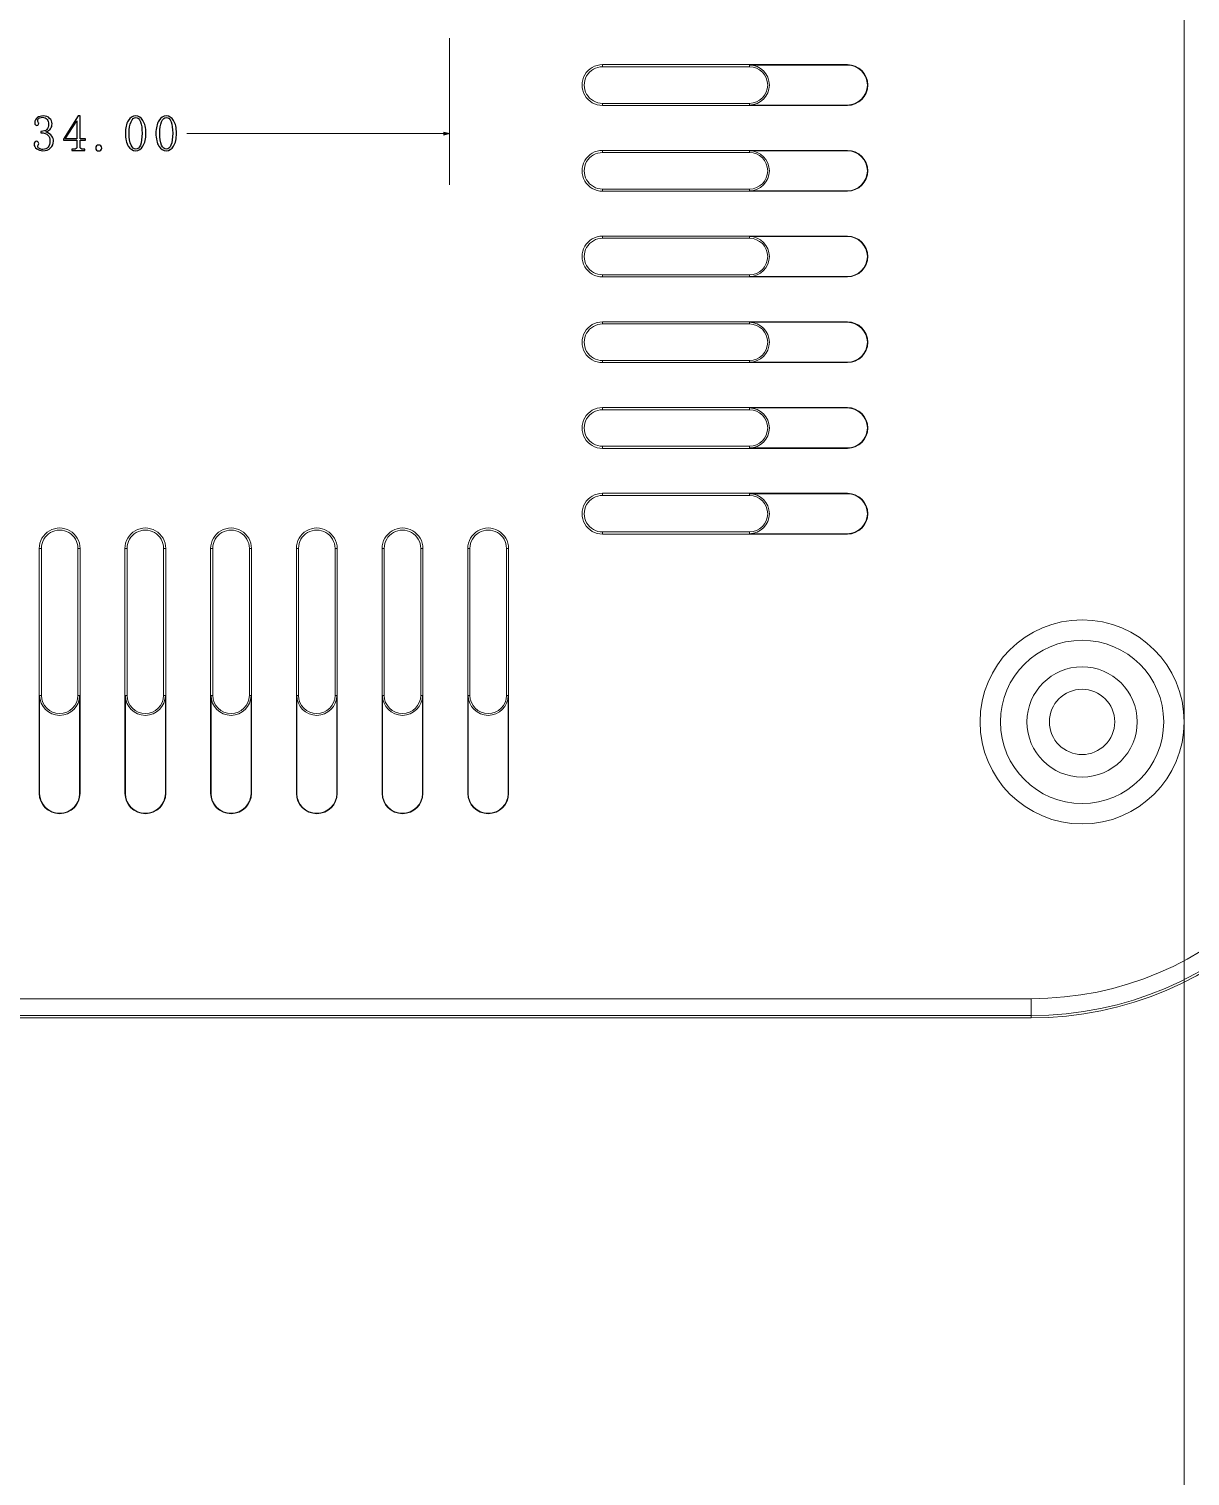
# Model space of a CAD drawing. Header units: millimetres. Extents: x -642 to 642, y -227 to 305.
# Drawn here: x 11.9 to 68.8, y 39.7 to 110.6 of the extents above; entities that cross this region are included whole.
import ezdxf

# ---------------------------------------------------------------- set-up
doc = ezdxf.new("R2010")
doc.units = ezdxf.units.MM
doc.header["$MEASUREMENT"] = 0
doc.layers.add('layer 1', color=7, linetype='Continuous')

msp = doc.modelspace()

# ---------------------------------------------------------------- hatches: boundary and pattern name
at = {"layer": 'layer 1', "true_color": 0xff0000}
h = msp.add_hatch(color=1, dxfattribs=at)
edge = h.paths.add_edge_path()
edge.add_spline(control_points=[(32.2195, 105.5611), (32.2195, 105.5611), (32.4862, 105.4897), (32.4862, 105.4897), (32.4862, 105.4897), (32.2195, 105.4182), (32.2195, 105.4182), (32.2195, 105.4182), (32.2195, 105.5611), (32.2195, 105.5611)], knot_values=[0, 0, 0, 0, 0.3333333, 0.3333333, 0.3333333, 0.6666667, 0.6666667, 0.6666667, 1, 1, 1, 1], degree=3, periodic=1)

# ---------------------------------------------------------------- linework, layer by layer
at = {"layer": 'layer 1', "lineweight": 9}
for points, knots in [([(68.4862, 172.6694), (68.4862, 175.4308), (66.2476, 177.6694), (63.4862, 177.6694), (60.7248, 177.6694), (58.4862, 175.4308), (58.4862, 172.6694), (58.4862, 169.908), (60.7247, 167.6694), (63.4862, 167.6694), (66.2476, 167.6694), (68.4862, 169.9079), (68.4862, 172.6693), (68.4862, 305.2165), (68.4862, 40.1222), (68.4862, 172.6694)], [0, 0, 0, 0, 0.25, 0.25, 0.25, 0.5, 0.5, 0.5, 0.75, 0.75, 0.75, 1, 1, 1, 1.0001, 1.0001, 1.0001, 1.0001]), ([(68.4862, 76.6694), (68.4862, 79.4308), (66.2476, 81.6694), (63.4862, 81.6694), (60.7248, 81.6694), (58.4862, 79.4308), (58.4862, 76.6694), (58.4862, 73.908), (60.7247, 71.6694), (63.4862, 71.6694), (66.2476, 71.6694), (68.4862, 73.9079), (68.4862, 76.6693), (68.4862, 209.2165), (68.4862, -55.8778), (68.4862, 76.6694)], [0, 0, 0, 0, 0.25, 0.25, 0.25, 0.5, 0.5, 0.5, 0.75, 0.75, 0.75, 1, 1, 1, 1.0001, 1.0001, 1.0001, 1.0001]), ([(39.9862, 108.8694), (39.6289, 108.8694), (39.2988, 108.6788), (39.1202, 108.3694), (38.9415, 108.06), (38.9415, 107.6788), (39.1202, 107.3694), (39.2988, 107.06), (39.6289, 106.8694), (39.9862, 106.8694)], [0, 0, 0, 0, 0.3333333, 0.3333333, 0.3333333, 0.6666667, 0.6666667, 0.6666667, 1, 1, 1, 1]), ([(39.9862, 108.7646), (39.6664, 108.7646), (39.3708, 108.5939), (39.2109, 108.317), (39.051, 108.04), (39.051, 107.6988), (39.2109, 107.4218), (39.3708, 107.1448), (39.6664, 106.9742), (39.9862, 106.9742)], [0, 0, 0, 0, 0.3333333, 0.3333333, 0.3333333, 0.6666667, 0.6666667, 0.6666667, 1, 1, 1, 1]), ([(47.1862, 106.8903), (47.7269, 106.8903), (48.1652, 107.3287), (48.1652, 107.8694), (48.1652, 108.4101), (47.7269, 108.8484), (47.1862, 108.8484)], [0, 0, 0, 0, 0.5, 0.5, 0.5, 1, 1, 1, 1]), ([(47.1862, 106.9742), (47.6806, 106.9742), (48.0814, 107.375), (48.0814, 107.8694), (48.0814, 108.3638), (47.6806, 108.7646), (47.1862, 108.7646)], [0, 0, 0, 0, 0.5, 0.5, 0.5, 1, 1, 1, 1]), ([(51.9862, 106.8694), (52.5385, 106.8694), (52.9862, 107.3171), (52.9862, 107.8694), (52.9862, 108.4217), (52.5385, 108.8694), (51.9862, 108.8694)], [0, 0, 0, 0, 0.5, 0.5, 0.5, 1, 1, 1, 1]), ([(51.9862, 106.8903), (52.5269, 106.8903), (52.9652, 107.3287), (52.9652, 107.8694), (52.9652, 108.4101), (52.5269, 108.8484), (51.9862, 108.8484)], [0, 0, 0, 0, 0.5, 0.5, 0.5, 1, 1, 1, 1]), ([(39.9862, 104.6694), (39.6289, 104.6694), (39.2988, 104.4788), (39.1202, 104.1694), (38.9415, 103.86), (38.9415, 103.4788), (39.1202, 103.1694), (39.2988, 102.86), (39.6289, 102.6694), (39.9862, 102.6694)], [0, 0, 0, 0, 0.3333333, 0.3333333, 0.3333333, 0.6666667, 0.6666667, 0.6666667, 1, 1, 1, 1]), ([(39.9862, 104.5646), (39.6664, 104.5646), (39.3708, 104.3939), (39.2109, 104.117), (39.051, 103.84), (39.051, 103.4988), (39.2109, 103.2218), (39.3708, 102.9448), (39.6664, 102.7742), (39.9862, 102.7742)], [0, 0, 0, 0, 0.3333333, 0.3333333, 0.3333333, 0.6666667, 0.6666667, 0.6666667, 1, 1, 1, 1]), ([(47.1862, 102.6903), (47.7269, 102.6903), (48.1652, 103.1287), (48.1652, 103.6694), (48.1652, 104.2101), (47.7269, 104.6484), (47.1862, 104.6484)], [0, 0, 0, 0, 0.5, 0.5, 0.5, 1, 1, 1, 1]), ([(47.1862, 102.7742), (47.6806, 102.7742), (48.0814, 103.175), (48.0814, 103.6694), (48.0814, 104.1638), (47.6806, 104.5646), (47.1862, 104.5646)], [0, 0, 0, 0, 0.5, 0.5, 0.5, 1, 1, 1, 1]), ([(51.9862, 102.6694), (52.5385, 102.6694), (52.9862, 103.1171), (52.9862, 103.6694), (52.9862, 104.2217), (52.5385, 104.6694), (51.9862, 104.6694)], [0, 0, 0, 0, 0.5, 0.5, 0.5, 1, 1, 1, 1]), ([(51.9862, 102.6903), (52.5269, 102.6903), (52.9652, 103.1287), (52.9652, 103.6694), (52.9652, 104.2101), (52.5269, 104.6484), (51.9862, 104.6484)], [0, 0, 0, 0, 0.5, 0.5, 0.5, 1, 1, 1, 1]), ([(39.9862, 100.4694), (39.6289, 100.4694), (39.2988, 100.2788), (39.1202, 99.9694), (38.9415, 99.66), (38.9415, 99.2788), (39.1202, 98.9694), (39.2988, 98.66), (39.6289, 98.4694), (39.9862, 98.4694)], [0, 0, 0, 0, 0.3333333, 0.3333333, 0.3333333, 0.6666667, 0.6666667, 0.6666667, 1, 1, 1, 1]), ([(39.9862, 100.3646), (39.6664, 100.3646), (39.3708, 100.1939), (39.2109, 99.917), (39.051, 99.64), (39.051, 99.2988), (39.2109, 99.0218), (39.3708, 98.7448), (39.6664, 98.5742), (39.9862, 98.5742)], [0, 0, 0, 0, 0.3333333, 0.3333333, 0.3333333, 0.6666667, 0.6666667, 0.6666667, 1, 1, 1, 1]), ([(47.1862, 98.4903), (47.7269, 98.4903), (48.1652, 98.9287), (48.1652, 99.4694), (48.1652, 100.0101), (47.7269, 100.4484), (47.1862, 100.4484)], [0, 0, 0, 0, 0.5, 0.5, 0.5, 1, 1, 1, 1]), ([(47.1862, 98.5742), (47.6806, 98.5742), (48.0814, 98.975), (48.0814, 99.4694), (48.0814, 99.9638), (47.6806, 100.3646), (47.1862, 100.3646)], [0, 0, 0, 0, 0.5, 0.5, 0.5, 1, 1, 1, 1]), ([(51.9862, 98.4694), (52.5385, 98.4694), (52.9862, 98.9171), (52.9862, 99.4694), (52.9862, 100.0217), (52.5385, 100.4694), (51.9862, 100.4694)], [0, 0, 0, 0, 0.5, 0.5, 0.5, 1, 1, 1, 1]), ([(51.9862, 98.4903), (52.5269, 98.4903), (52.9652, 98.9287), (52.9652, 99.4694), (52.9652, 100.0101), (52.5269, 100.4484), (51.9862, 100.4484)], [0, 0, 0, 0, 0.5, 0.5, 0.5, 1, 1, 1, 1]), ([(39.9862, 96.2694), (39.6289, 96.2694), (39.2988, 96.0788), (39.1202, 95.7694), (38.9415, 95.46), (38.9415, 95.0788), (39.1202, 94.7694), (39.2988, 94.46), (39.6289, 94.2694), (39.9862, 94.2694)], [0, 0, 0, 0, 0.3333333, 0.3333333, 0.3333333, 0.6666667, 0.6666667, 0.6666667, 1, 1, 1, 1]), ([(39.9862, 96.1646), (39.6664, 96.1646), (39.3708, 95.9939), (39.2109, 95.717), (39.051, 95.44), (39.051, 95.0988), (39.2109, 94.8218), (39.3708, 94.5448), (39.6664, 94.3742), (39.9862, 94.3742)], [0, 0, 0, 0, 0.3333333, 0.3333333, 0.3333333, 0.6666667, 0.6666667, 0.6666667, 1, 1, 1, 1]), ([(47.1862, 94.2903), (47.7269, 94.2903), (48.1652, 94.7287), (48.1652, 95.2694), (48.1652, 95.8101), (47.7269, 96.2484), (47.1862, 96.2484)], [0, 0, 0, 0, 0.5, 0.5, 0.5, 1, 1, 1, 1]), ([(47.1862, 94.3742), (47.6806, 94.3742), (48.0814, 94.775), (48.0814, 95.2694), (48.0814, 95.7638), (47.6806, 96.1646), (47.1862, 96.1646)], [0, 0, 0, 0, 0.5, 0.5, 0.5, 1, 1, 1, 1]), ([(51.9862, 94.2694), (52.5385, 94.2694), (52.9862, 94.7171), (52.9862, 95.2694), (52.9862, 95.8217), (52.5385, 96.2694), (51.9862, 96.2694)], [0, 0, 0, 0, 0.5, 0.5, 0.5, 1, 1, 1, 1]), ([(51.9862, 94.2903), (52.5269, 94.2903), (52.9652, 94.7287), (52.9652, 95.2694), (52.9652, 95.8101), (52.5269, 96.2484), (51.9862, 96.2484)], [0, 0, 0, 0, 0.5, 0.5, 0.5, 1, 1, 1, 1]), ([(39.9862, 92.0694), (39.6289, 92.0694), (39.2988, 91.8788), (39.1202, 91.5694), (38.9415, 91.26), (38.9415, 90.8788), (39.1202, 90.5694), (39.2988, 90.26), (39.6289, 90.0694), (39.9862, 90.0694)], [0, 0, 0, 0, 0.3333333, 0.3333333, 0.3333333, 0.6666667, 0.6666667, 0.6666667, 1, 1, 1, 1]), ([(39.9862, 91.9646), (39.6664, 91.9646), (39.3708, 91.7939), (39.2109, 91.517), (39.051, 91.24), (39.051, 90.8988), (39.2109, 90.6218), (39.3708, 90.3448), (39.6664, 90.1742), (39.9862, 90.1742)], [0, 0, 0, 0, 0.3333333, 0.3333333, 0.3333333, 0.6666667, 0.6666667, 0.6666667, 1, 1, 1, 1]), ([(47.1862, 90.0903), (47.7269, 90.0903), (48.1652, 90.5287), (48.1652, 91.0694), (48.1652, 91.6101), (47.7269, 92.0484), (47.1862, 92.0484)], [0, 0, 0, 0, 0.5, 0.5, 0.5, 1, 1, 1, 1]), ([(47.1862, 90.1742), (47.6806, 90.1742), (48.0814, 90.575), (48.0814, 91.0694), (48.0814, 91.5638), (47.6806, 91.9646), (47.1862, 91.9646)], [0, 0, 0, 0, 0.5, 0.5, 0.5, 1, 1, 1, 1]), ([(51.9862, 90.0694), (52.5385, 90.0694), (52.9862, 90.5171), (52.9862, 91.0694), (52.9862, 91.6217), (52.5385, 92.0694), (51.9862, 92.0694)], [0, 0, 0, 0, 0.5, 0.5, 0.5, 1, 1, 1, 1]), ([(51.9862, 90.0903), (52.5269, 90.0903), (52.9652, 90.5287), (52.9652, 91.0694), (52.9652, 91.6101), (52.5269, 92.0484), (51.9862, 92.0484)], [0, 0, 0, 0, 0.5, 0.5, 0.5, 1, 1, 1, 1]), ([(39.9862, 87.8694), (39.6289, 87.8694), (39.2988, 87.6788), (39.1202, 87.3694), (38.9415, 87.06), (38.9415, 86.6788), (39.1202, 86.3694), (39.2988, 86.06), (39.6289, 85.8694), (39.9862, 85.8694)], [0, 0, 0, 0, 0.3333333, 0.3333333, 0.3333333, 0.6666667, 0.6666667, 0.6666667, 1, 1, 1, 1]), ([(39.9862, 87.7646), (39.6664, 87.7646), (39.3708, 87.5939), (39.2109, 87.317), (39.051, 87.04), (39.051, 86.6988), (39.2109, 86.4218), (39.3708, 86.1448), (39.6664, 85.9742), (39.9862, 85.9742)], [0, 0, 0, 0, 0.3333333, 0.3333333, 0.3333333, 0.6666667, 0.6666667, 0.6666667, 1, 1, 1, 1]), ([(47.1862, 85.8903), (47.7269, 85.8903), (48.1652, 86.3287), (48.1652, 86.8694), (48.1652, 87.4101), (47.7269, 87.8484), (47.1862, 87.8484)], [0, 0, 0, 0, 0.5, 0.5, 0.5, 1, 1, 1, 1]), ([(47.1862, 85.9742), (47.6806, 85.9742), (48.0814, 86.375), (48.0814, 86.8694), (48.0814, 87.3638), (47.6806, 87.7646), (47.1862, 87.7646)], [0, 0, 0, 0, 0.5, 0.5, 0.5, 1, 1, 1, 1]), ([(51.9862, 85.8694), (52.5385, 85.8694), (52.9862, 86.3171), (52.9862, 86.8694), (52.9862, 87.4217), (52.5385, 87.8694), (51.9862, 87.8694)], [0, 0, 0, 0, 0.5, 0.5, 0.5, 1, 1, 1, 1]), ([(51.9862, 85.8903), (52.5269, 85.8903), (52.9652, 86.3287), (52.9652, 86.8694), (52.9652, 87.4101), (52.5269, 87.8484), (51.9862, 87.8484)], [0, 0, 0, 0, 0.5, 0.5, 0.5, 1, 1, 1, 1]), ([(14.3862, 85.1694), (14.3862, 85.5266), (14.1956, 85.8568), (13.8862, 86.0354), (13.5768, 86.214), (13.1956, 86.214), (12.8862, 86.0354), (12.5768, 85.8568), (12.3862, 85.5266), (12.3862, 85.1694)], [0, 0, 0, 0, 0.3333333, 0.3333333, 0.3333333, 0.6666667, 0.6666667, 0.6666667, 1, 1, 1, 1]), ([(14.2814, 85.1694), (14.2814, 85.4892), (14.1107, 85.7847), (13.8338, 85.9446), (13.5568, 86.1045), (13.2156, 86.1045), (12.9386, 85.9446), (12.6616, 85.7847), (12.491, 85.4892), (12.491, 85.1694)], [0, 0, 0, 0, 0.3333333, 0.3333333, 0.3333333, 0.6666667, 0.6666667, 0.6666667, 1, 1, 1, 1]), ([(18.5862, 85.1694), (18.5862, 85.5266), (18.3956, 85.8568), (18.0862, 86.0354), (17.7768, 86.214), (17.3956, 86.214), (17.0862, 86.0354), (16.7768, 85.8568), (16.5862, 85.5266), (16.5862, 85.1694)], [0, 0, 0, 0, 0.3333333, 0.3333333, 0.3333333, 0.6666667, 0.6666667, 0.6666667, 1, 1, 1, 1]), ([(18.4814, 85.1694), (18.4814, 85.4892), (18.3107, 85.7847), (18.0338, 85.9446), (17.7568, 86.1045), (17.4156, 86.1045), (17.1386, 85.9446), (16.8616, 85.7847), (16.691, 85.4892), (16.691, 85.1694)], [0, 0, 0, 0, 0.3333333, 0.3333333, 0.3333333, 0.6666667, 0.6666667, 0.6666667, 1, 1, 1, 1]), ([(22.7862, 85.1694), (22.7862, 85.5266), (22.5956, 85.8568), (22.2862, 86.0354), (21.9768, 86.214), (21.5956, 86.214), (21.2862, 86.0354), (20.9768, 85.8568), (20.7862, 85.5266), (20.7862, 85.1694)], [0, 0, 0, 0, 0.3333333, 0.3333333, 0.3333333, 0.6666667, 0.6666667, 0.6666667, 1, 1, 1, 1]), ([(22.6814, 85.1694), (22.6814, 85.4892), (22.5107, 85.7847), (22.2338, 85.9446), (21.9568, 86.1045), (21.6156, 86.1045), (21.3386, 85.9446), (21.0616, 85.7847), (20.891, 85.4892), (20.891, 85.1694)], [0, 0, 0, 0, 0.3333333, 0.3333333, 0.3333333, 0.6666667, 0.6666667, 0.6666667, 1, 1, 1, 1]), ([(26.9862, 85.1694), (26.9862, 85.5266), (26.7956, 85.8568), (26.4862, 86.0354), (26.1768, 86.214), (25.7956, 86.214), (25.4862, 86.0354), (25.1768, 85.8568), (24.9862, 85.5266), (24.9862, 85.1694)], [0, 0, 0, 0, 0.3333333, 0.3333333, 0.3333333, 0.6666667, 0.6666667, 0.6666667, 1, 1, 1, 1]), ([(26.8814, 85.1694), (26.8814, 85.4892), (26.7107, 85.7847), (26.4338, 85.9446), (26.1568, 86.1045), (25.8156, 86.1045), (25.5386, 85.9446), (25.2616, 85.7847), (25.091, 85.4892), (25.091, 85.1694)], [0, 0, 0, 0, 0.3333333, 0.3333333, 0.3333333, 0.6666667, 0.6666667, 0.6666667, 1, 1, 1, 1]), ([(31.1862, 85.1694), (31.1862, 85.5266), (30.9956, 85.8568), (30.6862, 86.0354), (30.3768, 86.214), (29.9956, 86.214), (29.6862, 86.0354), (29.3768, 85.8568), (29.1862, 85.5266), (29.1862, 85.1694)], [0, 0, 0, 0, 0.3333333, 0.3333333, 0.3333333, 0.6666667, 0.6666667, 0.6666667, 1, 1, 1, 1]), ([(31.0814, 85.1694), (31.0814, 85.4892), (30.9107, 85.7847), (30.6338, 85.9446), (30.3568, 86.1045), (30.0156, 86.1045), (29.7386, 85.9446), (29.4616, 85.7847), (29.291, 85.4892), (29.291, 85.1694)], [0, 0, 0, 0, 0.3333333, 0.3333333, 0.3333333, 0.6666667, 0.6666667, 0.6666667, 1, 1, 1, 1]), ([(35.3862, 85.1694), (35.3862, 85.5266), (35.1956, 85.8568), (34.8862, 86.0354), (34.5768, 86.214), (34.1956, 86.214), (33.8862, 86.0354), (33.5768, 85.8568), (33.3862, 85.5266), (33.3862, 85.1694)], [0, 0, 0, 0, 0.3333333, 0.3333333, 0.3333333, 0.6666667, 0.6666667, 0.6666667, 1, 1, 1, 1]), ([(35.2814, 85.1694), (35.2814, 85.4892), (35.1107, 85.7847), (34.8338, 85.9446), (34.5568, 86.1045), (34.2156, 86.1045), (33.9386, 85.9446), (33.6616, 85.7847), (33.491, 85.4892), (33.491, 85.1694)], [0, 0, 0, 0, 0.3333333, 0.3333333, 0.3333333, 0.6666667, 0.6666667, 0.6666667, 1, 1, 1, 1]), ([(67.4862, 76.6694), (67.4862, 78.8785), (65.6953, 80.6694), (63.4862, 80.6694), (61.277, 80.6694), (59.4862, 78.8785), (59.4862, 76.6694), (59.4862, 74.4602), (61.277, 72.6694), (63.4862, 72.6694), (65.6953, 72.6694), (67.4862, 74.4602), (67.4862, 76.6694)], [0, 0, 0, 0, 0.25, 0.25, 0.25, 0.5, 0.5, 0.5, 0.75, 0.75, 0.75, 1, 1, 1, 1]), ([(66.1862, 76.6694), (66.1862, 78.1605), (64.9774, 79.3694), (63.4862, 79.3694), (61.995, 79.3694), (60.7862, 78.1605), (60.7862, 76.6694), (60.7862, 75.1782), (61.995, 73.9694), (63.4862, 73.9694), (64.9773, 73.9694), (66.1862, 75.1782), (66.1862, 76.6694)], [0, 0, 0, 0, 0.25, 0.25, 0.25, 0.5, 0.5, 0.5, 0.75, 0.75, 0.75, 1, 1, 1, 1]), ([(65.0862, 76.6694), (65.0862, 77.553), (64.3698, 78.2694), (63.4862, 78.2694), (62.6025, 78.2694), (61.8862, 77.553), (61.8862, 76.6694), (61.8862, 75.7857), (62.6025, 75.0694), (63.4862, 75.0694), (64.3698, 75.0694), (65.0862, 75.7857), (65.0862, 76.6694)], [0, 0, 0, 0, 0.25, 0.25, 0.25, 0.5, 0.5, 0.5, 0.75, 0.75, 0.75, 1, 1, 1, 1]), ([(12.4071, 77.9694), (12.4071, 77.4287), (12.8455, 76.9903), (13.3862, 76.9903), (13.9269, 76.9903), (14.3652, 77.4287), (14.3652, 77.9694)], [0, 0, 0, 0, 0.5, 0.5, 0.5, 1, 1, 1, 1]), ([(12.491, 77.9694), (12.491, 77.475), (12.8918, 77.0742), (13.3862, 77.0742), (13.8806, 77.0742), (14.2814, 77.475), (14.2814, 77.9694)], [0, 0, 0, 0, 0.5, 0.5, 0.5, 1, 1, 1, 1]), ([(16.6071, 77.9694), (16.6071, 77.4287), (17.0455, 76.9903), (17.5862, 76.9903), (18.1269, 76.9903), (18.5652, 77.4287), (18.5652, 77.9694)], [0, 0, 0, 0, 0.5, 0.5, 0.5, 1, 1, 1, 1]), ([(16.691, 77.9694), (16.691, 77.475), (17.0918, 77.0742), (17.5862, 77.0742), (18.0806, 77.0742), (18.4814, 77.475), (18.4814, 77.9694)], [0, 0, 0, 0, 0.5, 0.5, 0.5, 1, 1, 1, 1]), ([(20.8071, 77.9694), (20.8071, 77.4287), (21.2455, 76.9903), (21.7862, 76.9903), (22.3269, 76.9903), (22.7652, 77.4287), (22.7652, 77.9694)], [0, 0, 0, 0, 0.5, 0.5, 0.5, 1, 1, 1, 1]), ([(20.891, 77.9694), (20.891, 77.475), (21.2918, 77.0742), (21.7862, 77.0742), (22.2806, 77.0742), (22.6814, 77.475), (22.6814, 77.9694)], [0, 0, 0, 0, 0.5, 0.5, 0.5, 1, 1, 1, 1]), ([(25.0071, 77.9694), (25.0071, 77.4287), (25.4455, 76.9903), (25.9862, 76.9903), (26.5269, 76.9903), (26.9652, 77.4287), (26.9652, 77.9694)], [0, 0, 0, 0, 0.5, 0.5, 0.5, 1, 1, 1, 1]), ([(25.091, 77.9694), (25.091, 77.475), (25.4918, 77.0742), (25.9862, 77.0742), (26.4806, 77.0742), (26.8814, 77.475), (26.8814, 77.9694)], [0, 0, 0, 0, 0.5, 0.5, 0.5, 1, 1, 1, 1]), ([(29.2071, 77.9694), (29.2071, 77.4287), (29.6455, 76.9903), (30.1862, 76.9903), (30.7269, 76.9903), (31.1652, 77.4287), (31.1652, 77.9694)], [0, 0, 0, 0, 0.5, 0.5, 0.5, 1, 1, 1, 1]), ([(29.291, 77.9694), (29.291, 77.475), (29.6918, 77.0742), (30.1862, 77.0742), (30.6806, 77.0742), (31.0814, 77.475), (31.0814, 77.9694)], [0, 0, 0, 0, 0.5, 0.5, 0.5, 1, 1, 1, 1]), ([(33.4071, 77.9694), (33.4071, 77.4287), (33.8455, 76.9903), (34.3862, 76.9903), (34.9269, 76.9903), (35.3652, 77.4287), (35.3652, 77.9694)], [0, 0, 0, 0, 0.5, 0.5, 0.5, 1, 1, 1, 1]), ([(33.491, 77.9694), (33.491, 77.475), (33.8918, 77.0742), (34.3862, 77.0742), (34.8806, 77.0742), (35.2814, 77.475), (35.2814, 77.9694)], [0, 0, 0, 0, 0.5, 0.5, 0.5, 1, 1, 1, 1]), ([(67.3862, -27.6445), (67.3862, -25.4906), (65.6401, -23.7445), (63.4862, -23.7445), (61.3323, -23.7445), (59.5862, -25.4906), (59.5862, -27.6445), (59.5862, -29.7984), (61.3323, -31.5445), (63.4862, -31.5445), (65.6401, -31.5445), (67.3862, -29.7985), (67.3862, -27.6446), (67.3862, 75.7426), (67.3862, -131.0317), (67.3862, -27.6445)], [0, 0, 0, 0, 0.25, 0.25, 0.25, 0.5, 0.5, 0.5, 0.75, 0.75, 0.75, 1, 1, 1, 1.0001, 1.0001, 1.0001, 1.0001]), ([(12.3862, 73.1694), (12.3862, 72.6171), (12.8339, 72.1694), (13.3862, 72.1694), (13.9385, 72.1694), (14.3862, 72.6171), (14.3862, 73.1694)], [0, 0, 0, 0, 0.5, 0.5, 0.5, 1, 1, 1, 1]), ([(12.4071, 73.1694), (12.4071, 72.6287), (12.8455, 72.1903), (13.3862, 72.1903), (13.9269, 72.1903), (14.3652, 72.6287), (14.3652, 73.1694)], [0, 0, 0, 0, 0.5, 0.5, 0.5, 1, 1, 1, 1]), ([(16.5862, 73.1694), (16.5862, 72.6171), (17.0339, 72.1694), (17.5862, 72.1694), (18.1385, 72.1694), (18.5862, 72.6171), (18.5862, 73.1694)], [0, 0, 0, 0, 0.5, 0.5, 0.5, 1, 1, 1, 1]), ([(16.6071, 73.1694), (16.6071, 72.6287), (17.0455, 72.1903), (17.5862, 72.1903), (18.1269, 72.1903), (18.5652, 72.6287), (18.5652, 73.1694)], [0, 0, 0, 0, 0.5, 0.5, 0.5, 1, 1, 1, 1]), ([(20.7862, 73.1694), (20.7862, 72.6171), (21.2339, 72.1694), (21.7862, 72.1694), (22.3385, 72.1694), (22.7862, 72.6171), (22.7862, 73.1694)], [0, 0, 0, 0, 0.5, 0.5, 0.5, 1, 1, 1, 1]), ([(20.8071, 73.1694), (20.8071, 72.6287), (21.2455, 72.1903), (21.7862, 72.1903), (22.3269, 72.1903), (22.7652, 72.6287), (22.7652, 73.1694)], [0, 0, 0, 0, 0.5, 0.5, 0.5, 1, 1, 1, 1]), ([(24.9862, 73.1694), (24.9862, 72.6171), (25.4339, 72.1694), (25.9862, 72.1694), (26.5385, 72.1694), (26.9862, 72.6171), (26.9862, 73.1694)], [0, 0, 0, 0, 0.5, 0.5, 0.5, 1, 1, 1, 1]), ([(25.0071, 73.1694), (25.0071, 72.6287), (25.4455, 72.1903), (25.9862, 72.1903), (26.5269, 72.1903), (26.9652, 72.6287), (26.9652, 73.1694)], [0, 0, 0, 0, 0.5, 0.5, 0.5, 1, 1, 1, 1]), ([(29.1862, 73.1694), (29.1862, 72.6171), (29.6339, 72.1694), (30.1862, 72.1694), (30.7385, 72.1694), (31.1862, 72.6171), (31.1862, 73.1694)], [0, 0, 0, 0, 0.5, 0.5, 0.5, 1, 1, 1, 1]), ([(29.2071, 73.1694), (29.2071, 72.6287), (29.6455, 72.1903), (30.1862, 72.1903), (30.7269, 72.1903), (31.1652, 72.6287), (31.1652, 73.1694)], [0, 0, 0, 0, 0.5, 0.5, 0.5, 1, 1, 1, 1]), ([(33.3862, 73.1694), (33.3862, 72.6171), (33.8339, 72.1694), (34.3862, 72.1694), (34.9385, 72.1694), (35.3862, 72.6171), (35.3862, 73.1694)], [0, 0, 0, 0, 0.5, 0.5, 0.5, 1, 1, 1, 1]), ([(33.4071, 73.1694), (33.4071, 72.6287), (33.8455, 72.1903), (34.3862, 72.1903), (34.9269, 72.1903), (35.3652, 72.6287), (35.3652, 73.1694)], [0, 0, 0, 0, 0.5, 0.5, 0.5, 1, 1, 1, 1])]:
    msp.add_open_spline(points, degree=3, knots=knots, dxfattribs=at)
at = {"layer": 'layer 1', "lineweight": 40}
msp.add_open_spline([(154.071, 208.1518), (154.071, 208.1518), (-130.929, 208.1518), (-130.929, 208.1518), (-130.929, 208.1518), (-130.929, -207.3482), (-130.929, -207.3482), (-130.929, -207.3482), (154.071, -207.3482), (154.071, -207.3482), (154.071, -207.3482), (154.071, 208.1518), (154.071, 208.1518)], degree=3, knots=[0, 0, 0, 0, 0.25, 0.25, 0.25, 0.5, 0.5, 0.5, 0.75, 0.75, 0.75, 1, 1, 1, 1], dxfattribs=at)
at = {"layer": 'layer 1', "color": 1, "lineweight": 0}
for points in [[(32.4862, 110.1694), (32.4862, 110.1694), (32.4862, 102.9897), (32.4862, 102.9897)], [(32.4862, 105.4897), (32.4862, 105.4897), (19.6176, 105.4897), (19.6176, 105.4897)]]:
    msp.add_open_spline(points, degree=3, dxfattribs=at)
at = {"layer": 'layer 1', "lineweight": 9}
for points in [[(39.9862, 108.8694), (39.9862, 108.8694), (51.9862, 108.8694), (51.9862, 108.8694)], [(47.1862, 108.7646), (47.1862, 108.7646), (39.9862, 108.7646), (39.9862, 108.7646)], [(51.9862, 108.8484), (51.9862, 108.8484), (47.1862, 108.8484), (47.1862, 108.8484)], [(39.9862, 106.9742), (39.9862, 106.9742), (47.1862, 106.9742), (47.1862, 106.9742)], [(51.9862, 106.8694), (51.9862, 106.8694), (39.9862, 106.8694), (39.9862, 106.8694)], [(47.1862, 106.8903), (47.1862, 106.8903), (51.9862, 106.8903), (51.9862, 106.8903)], [(39.9862, 104.6694), (39.9862, 104.6694), (51.9862, 104.6694), (51.9862, 104.6694)], [(47.1862, 104.5646), (47.1862, 104.5646), (39.9862, 104.5646), (39.9862, 104.5646)], [(51.9862, 104.6484), (51.9862, 104.6484), (47.1862, 104.6484), (47.1862, 104.6484)], [(39.9862, 102.7742), (39.9862, 102.7742), (47.1862, 102.7742), (47.1862, 102.7742)], [(51.9862, 102.6694), (51.9862, 102.6694), (39.9862, 102.6694), (39.9862, 102.6694)], [(47.1862, 102.6903), (47.1862, 102.6903), (51.9862, 102.6903), (51.9862, 102.6903)], [(39.9862, 100.4694), (39.9862, 100.4694), (51.9862, 100.4694), (51.9862, 100.4694)], [(47.1862, 100.3646), (47.1862, 100.3646), (39.9862, 100.3646), (39.9862, 100.3646)], [(51.9862, 100.4484), (51.9862, 100.4484), (47.1862, 100.4484), (47.1862, 100.4484)], [(39.9862, 98.5742), (39.9862, 98.5742), (47.1862, 98.5742), (47.1862, 98.5742)], [(51.9862, 98.4694), (51.9862, 98.4694), (39.9862, 98.4694), (39.9862, 98.4694)], [(47.1862, 98.4903), (47.1862, 98.4903), (51.9862, 98.4903), (51.9862, 98.4903)], [(39.9862, 96.2694), (39.9862, 96.2694), (51.9862, 96.2694), (51.9862, 96.2694)], [(47.1862, 96.1646), (47.1862, 96.1646), (39.9862, 96.1646), (39.9862, 96.1646)], [(51.9862, 96.2484), (51.9862, 96.2484), (47.1862, 96.2484), (47.1862, 96.2484)], [(39.9862, 94.3742), (39.9862, 94.3742), (47.1862, 94.3742), (47.1862, 94.3742)], [(51.9862, 94.2694), (51.9862, 94.2694), (39.9862, 94.2694), (39.9862, 94.2694)], [(47.1862, 94.2903), (47.1862, 94.2903), (51.9862, 94.2903), (51.9862, 94.2903)], [(39.9862, 92.0694), (39.9862, 92.0694), (51.9862, 92.0694), (51.9862, 92.0694)], [(47.1862, 91.9646), (47.1862, 91.9646), (39.9862, 91.9646), (39.9862, 91.9646)], [(51.9862, 92.0484), (51.9862, 92.0484), (47.1862, 92.0484), (47.1862, 92.0484)], [(39.9862, 90.1742), (39.9862, 90.1742), (47.1862, 90.1742), (47.1862, 90.1742)], [(51.9862, 90.0694), (51.9862, 90.0694), (39.9862, 90.0694), (39.9862, 90.0694)], [(47.1862, 90.0903), (47.1862, 90.0903), (51.9862, 90.0903), (51.9862, 90.0903)], [(39.9862, 87.8694), (39.9862, 87.8694), (51.9862, 87.8694), (51.9862, 87.8694)], [(47.1862, 87.7646), (47.1862, 87.7646), (39.9862, 87.7646), (39.9862, 87.7646)], [(51.9862, 87.8484), (51.9862, 87.8484), (47.1862, 87.8484), (47.1862, 87.8484)], [(39.9862, 85.9742), (39.9862, 85.9742), (47.1862, 85.9742), (47.1862, 85.9742)], [(51.9862, 85.8694), (51.9862, 85.8694), (39.9862, 85.8694), (39.9862, 85.8694)], [(47.1862, 85.8903), (47.1862, 85.8903), (51.9862, 85.8903), (51.9862, 85.8903)], [(12.3862, 73.1694), (12.3862, 73.1694), (12.3862, 85.1694), (12.3862, 85.1694)], [(12.491, 85.1694), (12.491, 85.1694), (12.491, 77.9694), (12.491, 77.9694)], [(14.2814, 77.9694), (14.2814, 77.9694), (14.2814, 85.1694), (14.2814, 85.1694)], [(14.3862, 85.1694), (14.3862, 85.1694), (14.3862, 73.1694), (14.3862, 73.1694)], [(16.5862, 73.1694), (16.5862, 73.1694), (16.5862, 85.1694), (16.5862, 85.1694)], [(16.691, 85.1694), (16.691, 85.1694), (16.691, 77.9694), (16.691, 77.9694)], [(18.4814, 77.9694), (18.4814, 77.9694), (18.4814, 85.1694), (18.4814, 85.1694)], [(18.5862, 85.1694), (18.5862, 85.1694), (18.5862, 73.1694), (18.5862, 73.1694)], [(20.7862, 73.1694), (20.7862, 73.1694), (20.7862, 85.1694), (20.7862, 85.1694)], [(20.891, 85.1694), (20.891, 85.1694), (20.891, 77.9694), (20.891, 77.9694)], [(22.6814, 77.9694), (22.6814, 77.9694), (22.6814, 85.1694), (22.6814, 85.1694)], [(22.7862, 85.1694), (22.7862, 85.1694), (22.7862, 73.1694), (22.7862, 73.1694)], [(24.9862, 73.1694), (24.9862, 73.1694), (24.9862, 85.1694), (24.9862, 85.1694)], [(25.091, 85.1694), (25.091, 85.1694), (25.091, 77.9694), (25.091, 77.9694)], [(26.8814, 77.9694), (26.8814, 77.9694), (26.8814, 85.1694), (26.8814, 85.1694)], [(26.9862, 85.1694), (26.9862, 85.1694), (26.9862, 73.1694), (26.9862, 73.1694)], [(29.1862, 73.1694), (29.1862, 73.1694), (29.1862, 85.1694), (29.1862, 85.1694)], [(29.291, 85.1694), (29.291, 85.1694), (29.291, 77.9694), (29.291, 77.9694)], [(31.0814, 77.9694), (31.0814, 77.9694), (31.0814, 85.1694), (31.0814, 85.1694)], [(31.1862, 85.1694), (31.1862, 85.1694), (31.1862, 73.1694), (31.1862, 73.1694)], [(33.3862, 73.1694), (33.3862, 73.1694), (33.3862, 85.1694), (33.3862, 85.1694)], [(33.491, 85.1694), (33.491, 85.1694), (33.491, 77.9694), (33.491, 77.9694)], [(35.2814, 77.9694), (35.2814, 77.9694), (35.2814, 85.1694), (35.2814, 85.1694)], [(35.3862, 85.1694), (35.3862, 85.1694), (35.3862, 73.1694), (35.3862, 73.1694)], [(60.9862, 62.1694), (70.375, 62.1694), (77.9861, 69.7805), (77.9862, 79.1693)], [(60.9862, 62.2811), (70.3133, 62.2811), (77.8744, 69.8422), (77.8744, 79.1693)], [(60.9862, 63.1091), (69.856, 63.1091), (77.0465, 70.2995), (77.0465, 79.1693)], [(12.4071, 77.9694), (12.4071, 77.9694), (12.4071, 73.1694), (12.4071, 73.1694)], [(14.3652, 73.1694), (14.3652, 73.1694), (14.3652, 77.9694), (14.3652, 77.9694)], [(16.6071, 77.9694), (16.6071, 77.9694), (16.6071, 73.1694), (16.6071, 73.1694)], [(18.5652, 73.1694), (18.5652, 73.1694), (18.5652, 77.9694), (18.5652, 77.9694)], [(20.8071, 77.9694), (20.8071, 77.9694), (20.8071, 73.1694), (20.8071, 73.1694)], [(22.7652, 73.1694), (22.7652, 73.1694), (22.7652, 77.9694), (22.7652, 77.9694)], [(25.0071, 77.9694), (25.0071, 77.9694), (25.0071, 73.1694), (25.0071, 73.1694)], [(26.9652, 73.1694), (26.9652, 73.1694), (26.9652, 77.9694), (26.9652, 77.9694)], [(29.2071, 77.9694), (29.2071, 77.9694), (29.2071, 73.1694), (29.2071, 73.1694)], [(31.1652, 73.1694), (31.1652, 73.1694), (31.1652, 77.9694), (31.1652, 77.9694)], [(33.4071, 77.9694), (33.4071, 77.9694), (33.4071, 73.1694), (33.4071, 73.1694)], [(35.3652, 73.1694), (35.3652, 73.1694), (35.3652, 77.9694), (35.3652, 77.9694)], [(-30.0138, 63.1091), (-30.0138, 63.1091), (60.9862, 63.1091), (60.9862, 63.1091)], [(-30.0138, 62.2811), (-30.0138, 62.2811), (60.9862, 62.2811), (60.9862, 62.2811)], [(60.9862, 62.1694), (60.9862, 62.1694), (-30.0138, 62.1694), (-30.0138, 62.1694)]]:
    msp.add_open_spline(points, degree=3, dxfattribs=at)
at = {"layer": 'layer 1', "color": 9, "lineweight": 9}
for points in [[(39.9862, 108.8694), (39.9862, 108.8694), (39.9862, 108.7646), (39.9862, 108.7646)], [(47.1862, 108.8484), (47.1862, 108.8484), (47.1862, 108.7646), (47.1862, 108.7646)], [(51.9862, 108.8694), (51.9862, 108.8694), (51.9862, 108.8484), (51.9862, 108.8484)], [(39.9862, 106.8694), (39.9862, 106.8694), (39.9862, 106.9742), (39.9862, 106.9742)], [(47.1862, 106.8903), (47.1862, 106.8903), (47.1862, 106.9742), (47.1862, 106.9742)], [(51.9862, 106.8694), (51.9862, 106.8694), (51.9862, 106.8903), (51.9862, 106.8903)], [(39.9862, 104.6694), (39.9862, 104.6694), (39.9862, 104.5646), (39.9862, 104.5646)], [(47.1862, 104.6484), (47.1862, 104.6484), (47.1862, 104.5646), (47.1862, 104.5646)], [(51.9862, 104.6694), (51.9862, 104.6694), (51.9862, 104.6484), (51.9862, 104.6484)], [(39.9862, 102.6694), (39.9862, 102.6694), (39.9862, 102.7742), (39.9862, 102.7742)], [(47.1862, 102.6903), (47.1862, 102.6903), (47.1862, 102.7742), (47.1862, 102.7742)], [(51.9862, 102.6694), (51.9862, 102.6694), (51.9862, 102.6903), (51.9862, 102.6903)], [(39.9862, 100.4694), (39.9862, 100.4694), (39.9862, 100.3646), (39.9862, 100.3646)], [(47.1862, 100.4484), (47.1862, 100.4484), (47.1862, 100.3646), (47.1862, 100.3646)], [(51.9862, 100.4694), (51.9862, 100.4694), (51.9862, 100.4484), (51.9862, 100.4484)], [(39.9862, 98.4694), (39.9862, 98.4694), (39.9862, 98.5742), (39.9862, 98.5742)], [(47.1862, 98.4903), (47.1862, 98.4903), (47.1862, 98.5742), (47.1862, 98.5742)], [(51.9862, 98.4694), (51.9862, 98.4694), (51.9862, 98.4903), (51.9862, 98.4903)], [(39.9862, 96.2694), (39.9862, 96.2694), (39.9862, 96.1646), (39.9862, 96.1646)], [(47.1862, 96.2484), (47.1862, 96.2484), (47.1862, 96.1646), (47.1862, 96.1646)], [(51.9862, 96.2694), (51.9862, 96.2694), (51.9862, 96.2484), (51.9862, 96.2484)], [(39.9862, 94.2694), (39.9862, 94.2694), (39.9862, 94.3742), (39.9862, 94.3742)], [(47.1862, 94.2903), (47.1862, 94.2903), (47.1862, 94.3742), (47.1862, 94.3742)], [(51.9862, 94.2694), (51.9862, 94.2694), (51.9862, 94.2903), (51.9862, 94.2903)], [(39.9862, 92.0694), (39.9862, 92.0694), (39.9862, 91.9646), (39.9862, 91.9646)], [(47.1862, 92.0484), (47.1862, 92.0484), (47.1862, 91.9646), (47.1862, 91.9646)], [(51.9862, 92.0694), (51.9862, 92.0694), (51.9862, 92.0484), (51.9862, 92.0484)], [(39.9862, 90.0694), (39.9862, 90.0694), (39.9862, 90.1742), (39.9862, 90.1742)], [(47.1862, 90.0903), (47.1862, 90.0903), (47.1862, 90.1742), (47.1862, 90.1742)], [(51.9862, 90.0694), (51.9862, 90.0694), (51.9862, 90.0903), (51.9862, 90.0903)], [(39.9862, 87.8694), (39.9862, 87.8694), (39.9862, 87.7646), (39.9862, 87.7646)], [(47.1862, 87.8484), (47.1862, 87.8484), (47.1862, 87.7646), (47.1862, 87.7646)], [(51.9862, 87.8694), (51.9862, 87.8694), (51.9862, 87.8484), (51.9862, 87.8484)], [(39.9862, 85.8694), (39.9862, 85.8694), (39.9862, 85.9742), (39.9862, 85.9742)], [(47.1862, 85.8903), (47.1862, 85.8903), (47.1862, 85.9742), (47.1862, 85.9742)], [(51.9862, 85.8694), (51.9862, 85.8694), (51.9862, 85.8903), (51.9862, 85.8903)], [(12.3862, 85.1694), (12.3862, 85.1694), (12.491, 85.1694), (12.491, 85.1694)], [(14.3862, 85.1694), (14.3862, 85.1694), (14.2814, 85.1694), (14.2814, 85.1694)], [(16.5862, 85.1694), (16.5862, 85.1694), (16.691, 85.1694), (16.691, 85.1694)], [(18.5862, 85.1694), (18.5862, 85.1694), (18.4814, 85.1694), (18.4814, 85.1694)], [(20.7862, 85.1694), (20.7862, 85.1694), (20.891, 85.1694), (20.891, 85.1694)], [(22.7862, 85.1694), (22.7862, 85.1694), (22.6814, 85.1694), (22.6814, 85.1694)], [(24.9862, 85.1694), (24.9862, 85.1694), (25.091, 85.1694), (25.091, 85.1694)], [(26.9862, 85.1694), (26.9862, 85.1694), (26.8814, 85.1694), (26.8814, 85.1694)], [(29.1862, 85.1694), (29.1862, 85.1694), (29.291, 85.1694), (29.291, 85.1694)], [(31.1862, 85.1694), (31.1862, 85.1694), (31.0814, 85.1694), (31.0814, 85.1694)], [(33.3862, 85.1694), (33.3862, 85.1694), (33.491, 85.1694), (33.491, 85.1694)], [(35.3862, 85.1694), (35.3862, 85.1694), (35.2814, 85.1694), (35.2814, 85.1694)], [(12.4071, 77.9694), (12.4071, 77.9694), (12.491, 77.9694), (12.491, 77.9694)], [(14.3652, 77.9694), (14.3652, 77.9694), (14.2814, 77.9694), (14.2814, 77.9694)], [(16.6071, 77.9694), (16.6071, 77.9694), (16.691, 77.9694), (16.691, 77.9694)], [(18.5652, 77.9694), (18.5652, 77.9694), (18.4814, 77.9694), (18.4814, 77.9694)], [(20.8071, 77.9694), (20.8071, 77.9694), (20.891, 77.9694), (20.891, 77.9694)], [(22.7652, 77.9694), (22.7652, 77.9694), (22.6814, 77.9694), (22.6814, 77.9694)], [(25.0071, 77.9694), (25.0071, 77.9694), (25.091, 77.9694), (25.091, 77.9694)], [(26.9652, 77.9694), (26.9652, 77.9694), (26.8814, 77.9694), (26.8814, 77.9694)], [(29.2071, 77.9694), (29.2071, 77.9694), (29.291, 77.9694), (29.291, 77.9694)], [(31.1652, 77.9694), (31.1652, 77.9694), (31.0814, 77.9694), (31.0814, 77.9694)], [(33.4071, 77.9694), (33.4071, 77.9694), (33.491, 77.9694), (33.491, 77.9694)], [(35.3652, 77.9694), (35.3652, 77.9694), (35.2814, 77.9694), (35.2814, 77.9694)], [(12.3862, 73.1694), (12.3862, 73.1694), (12.4071, 73.1694), (12.4071, 73.1694)], [(14.3862, 73.1694), (14.3862, 73.1694), (14.3652, 73.1694), (14.3652, 73.1694)], [(16.5862, 73.1694), (16.5862, 73.1694), (16.6071, 73.1694), (16.6071, 73.1694)], [(18.5862, 73.1694), (18.5862, 73.1694), (18.5652, 73.1694), (18.5652, 73.1694)], [(20.7862, 73.1694), (20.7862, 73.1694), (20.8071, 73.1694), (20.8071, 73.1694)], [(22.7862, 73.1694), (22.7862, 73.1694), (22.7652, 73.1694), (22.7652, 73.1694)], [(24.9862, 73.1694), (24.9862, 73.1694), (25.0071, 73.1694), (25.0071, 73.1694)], [(26.9862, 73.1694), (26.9862, 73.1694), (26.9652, 73.1694), (26.9652, 73.1694)], [(29.1862, 73.1694), (29.1862, 73.1694), (29.2071, 73.1694), (29.2071, 73.1694)], [(31.1862, 73.1694), (31.1862, 73.1694), (31.1652, 73.1694), (31.1652, 73.1694)], [(33.3862, 73.1694), (33.3862, 73.1694), (33.4071, 73.1694), (33.4071, 73.1694)], [(35.3862, 73.1694), (35.3862, 73.1694), (35.3652, 73.1694), (35.3652, 73.1694)], [(60.9862, 62.1694), (60.9862, 62.1694), (60.9862, 63.1091), (60.9862, 63.1091)]]:
    msp.add_open_spline(points, degree=3, dxfattribs=at)
at = {"layer": 'layer 1', "color": 3}
for points, knots in [([(13.0037, 105.3727), (13.0558, 105.2881), (13.0821, 105.2031), (13.0821, 105.1185), (13.0821, 104.9948), (13.0362, 104.886), (12.945, 104.7914), (12.8542, 104.6973), (12.7271, 104.6498), (12.5642, 104.6498), (12.4471, 104.6498), (12.3462, 104.6823), (12.2617, 104.7477), (12.1771, 104.8127), (12.1346, 104.8877), (12.1346, 104.9723), (12.1346, 105.0114), (12.1475, 105.0456), (12.1737, 105.0748), (12.1996, 105.1039), (12.2258, 105.1185), (12.2517, 105.1185), (12.2908, 105.1185), (12.3187, 105.1039), (12.335, 105.0748), (12.3512, 105.0456), (12.3592, 105.021), (12.3592, 105.0014), (12.3592, 104.9689), (12.3529, 104.9414), (12.3396, 104.9185), (12.3267, 104.8956), (12.32, 104.8744), (12.32, 104.8552), (12.32, 104.816), (12.3446, 104.7835), (12.3933, 104.7573), (12.4421, 104.7314), (12.4958, 104.7181), (12.5546, 104.7181), (12.6717, 104.7181), (12.7596, 104.7523), (12.8183, 104.8206), (12.8767, 104.8894), (12.9062, 104.9948), (12.9062, 105.1381), (12.9062, 105.2552), (12.875, 105.3498), (12.8133, 105.4214), (12.7517, 105.4931), (12.6358, 105.5289), (12.4667, 105.5289), (12.4667, 105.5289), (12.4667, 105.5973), (12.4667, 105.5973), (12.5971, 105.5973), (12.6929, 105.6281), (12.7546, 105.6898), (12.8167, 105.7519), (12.8475, 105.8381), (12.8475, 105.9489), (12.8475, 106.0398), (12.8229, 106.1198), (12.7742, 106.1881), (12.7254, 106.2564), (12.6492, 106.2906), (12.545, 106.2906), (12.4992, 106.2906), (12.4504, 106.2789), (12.3983, 106.2564), (12.3462, 106.2335), (12.32, 106.196), (12.32, 106.1439), (12.32, 106.0919), (12.3267, 106.0594), (12.3396, 106.0464), (12.3529, 106.0335), (12.3592, 106.0173), (12.3592, 105.9977), (12.3592, 105.9652), (12.3529, 105.9389), (12.3396, 105.9194), (12.3267, 105.8998), (12.3037, 105.8902), (12.2712, 105.8902), (12.2454, 105.8902), (12.2208, 105.8998), (12.1979, 105.9194), (12.1754, 105.9389), (12.1637, 105.9748), (12.1637, 106.0269), (12.1637, 106.1244), (12.2062, 106.2044), (12.2908, 106.266), (12.3754, 106.3281), (12.4733, 106.3589), (12.5837, 106.3589), (12.7142, 106.3589), (12.8183, 106.3181), (12.8962, 106.2369), (12.9746, 106.1556), (13.0137, 106.0694), (13.0137, 105.9781), (13.0137, 105.8802), (12.9892, 105.7973), (12.9404, 105.7289), (12.8917, 105.6606), (12.815, 105.6102), (12.7108, 105.5777), (12.8542, 105.5256), (12.9517, 105.4573), (13.0037, 105.3727)], [0, 0, 0, 0, 0.027027, 0.027027, 0.027027, 0.0540541, 0.0540541, 0.0540541, 0.0810811, 0.0810811, 0.0810811, 0.1081081, 0.1081081, 0.1081081, 0.1351351, 0.1351351, 0.1351351, 0.1621622, 0.1621622, 0.1621622, 0.1891892, 0.1891892, 0.1891892, 0.2162162, 0.2162162, 0.2162162, 0.2432432, 0.2432432, 0.2432432, 0.2702703, 0.2702703, 0.2702703, 0.2972973, 0.2972973, 0.2972973, 0.3243243, 0.3243243, 0.3243243, 0.3513514, 0.3513514, 0.3513514, 0.3783784, 0.3783784, 0.3783784, 0.4054054, 0.4054054, 0.4054054, 0.4324324, 0.4324324, 0.4324324, 0.4594595, 0.4594595, 0.4594595, 0.4864865, 0.4864865, 0.4864865, 0.5135135, 0.5135135, 0.5135135, 0.5405405, 0.5405405, 0.5405405, 0.5675676, 0.5675676, 0.5675676, 0.5945946, 0.5945946, 0.5945946, 0.6216216, 0.6216216, 0.6216216, 0.6486486, 0.6486486, 0.6486486, 0.6756757, 0.6756757, 0.6756757, 0.7027027, 0.7027027, 0.7027027, 0.7297297, 0.7297297, 0.7297297, 0.7567568, 0.7567568, 0.7567568, 0.7837838, 0.7837838, 0.7837838, 0.8108108, 0.8108108, 0.8108108, 0.8378378, 0.8378378, 0.8378378, 0.8648649, 0.8648649, 0.8648649, 0.8918919, 0.8918919, 0.8918919, 0.9189189, 0.9189189, 0.9189189, 0.9459459, 0.9459459, 0.9459459, 0.972973, 0.972973, 0.972973, 1, 1, 1, 1]), ([(14.3867, 105.1773), (14.3867, 105.1773), (14.3867, 104.8552), (14.3867, 104.8552), (14.3867, 104.8094), (14.3996, 104.7769), (14.4258, 104.7573), (14.4517, 104.7377), (14.4875, 104.7281), (14.5329, 104.7281), (14.5329, 104.7281), (14.6208, 104.7281), (14.6208, 104.7281), (14.6208, 104.7281), (14.6208, 104.6694), (14.6208, 104.6694), (14.6208, 104.6694), (13.9762, 104.6694), (13.9762, 104.6694), (13.9762, 104.6694), (13.9762, 104.7281), (13.9762, 104.7281), (13.9762, 104.7281), (14.0837, 104.7281), (14.0837, 104.7281), (14.1358, 104.7281), (14.1733, 104.7377), (14.1962, 104.7573), (14.2187, 104.7769), (14.2304, 104.8094), (14.2304, 104.8552), (14.2304, 104.8552), (14.2304, 105.1773), (14.2304, 105.1773), (14.2304, 105.1773), (13.5762, 105.1773), (13.5762, 105.1773), (13.5762, 105.1773), (13.5762, 105.226), (13.5762, 105.226), (13.5762, 105.226), (14.2887, 106.3589), (14.2887, 106.3589), (14.2887, 106.3589), (14.3867, 106.3589), (14.3867, 106.3589), (14.3867, 106.3589), (14.3867, 105.236), (14.3867, 105.236), (14.3867, 105.236), (14.6504, 105.236), (14.6504, 105.236), (14.6504, 105.236), (14.6504, 105.1773), (14.6504, 105.1773), (14.6504, 105.1773), (14.3867, 105.1773), (14.3867, 105.1773)], [0, 0, 0, 0, 0.0526316, 0.0526316, 0.0526316, 0.1052632, 0.1052632, 0.1052632, 0.1578947, 0.1578947, 0.1578947, 0.2105263, 0.2105263, 0.2105263, 0.2631579, 0.2631579, 0.2631579, 0.3157895, 0.3157895, 0.3157895, 0.3684211, 0.3684211, 0.3684211, 0.4210526, 0.4210526, 0.4210526, 0.4736842, 0.4736842, 0.4736842, 0.5263158, 0.5263158, 0.5263158, 0.5789474, 0.5789474, 0.5789474, 0.6315789, 0.6315789, 0.6315789, 0.6842105, 0.6842105, 0.6842105, 0.7368421, 0.7368421, 0.7368421, 0.7894737, 0.7894737, 0.7894737, 0.8421053, 0.8421053, 0.8421053, 0.8947368, 0.8947368, 0.8947368, 0.9473684, 0.9473684, 0.9473684, 1, 1, 1, 1]), ([(17.4696, 104.8794), (17.375, 104.7264), (17.2562, 104.6498), (17.1133, 104.6498), (16.97, 104.6498), (16.8496, 104.7248), (16.7517, 104.8744), (16.6542, 105.0244), (16.6054, 105.236), (16.6054, 105.5094), (16.6054, 105.7631), (16.6525, 105.9681), (16.7471, 106.1244), (16.8412, 106.2806), (16.9633, 106.3589), (17.1133, 106.3589), (17.2562, 106.3589), (17.375, 106.2839), (17.4696, 106.1344), (17.5642, 105.9844), (17.6112, 105.776), (17.6112, 105.5094), (17.6112, 105.2423), (17.5642, 105.0323), (17.4696, 104.8794)], [0, 0, 0, 0, 0.125, 0.125, 0.125, 0.25, 0.25, 0.25, 0.375, 0.375, 0.375, 0.5, 0.5, 0.5, 0.625, 0.625, 0.625, 0.75, 0.75, 0.75, 0.875, 0.875, 0.875, 1, 1, 1, 1]), ([(18.9696, 104.8794), (18.875, 104.7264), (18.7562, 104.6498), (18.6133, 104.6498), (18.47, 104.6498), (18.3496, 104.7248), (18.2517, 104.8744), (18.1542, 105.0244), (18.1054, 105.236), (18.1054, 105.5094), (18.1054, 105.7631), (18.1525, 105.9681), (18.2471, 106.1244), (18.3412, 106.2806), (18.4633, 106.3589), (18.6133, 106.3589), (18.7562, 106.3589), (18.875, 106.2839), (18.9696, 106.1344), (19.0642, 105.9844), (19.1112, 105.776), (19.1112, 105.5094), (19.1112, 105.2423), (19.0642, 105.0323), (18.9696, 104.8794)], [0, 0, 0, 0, 0.125, 0.125, 0.125, 0.25, 0.25, 0.25, 0.375, 0.375, 0.375, 0.5, 0.5, 0.5, 0.625, 0.625, 0.625, 0.75, 0.75, 0.75, 0.875, 0.875, 0.875, 1, 1, 1, 1]), ([(14.2304, 106.1148), (14.2304, 106.1148), (14.2204, 106.1148), (14.2204, 106.1148), (14.2204, 106.1148), (13.6637, 105.236), (13.6637, 105.236), (13.6637, 105.236), (14.2304, 105.236), (14.2304, 105.236), (14.2304, 105.236), (14.2304, 106.1148), (14.2304, 106.1148)], [0, 0, 0, 0, 0.25, 0.25, 0.25, 0.5, 0.5, 0.5, 0.75, 0.75, 0.75, 1, 1, 1, 1]), ([(17.3475, 106.0706), (17.2954, 106.2106), (17.2175, 106.2806), (17.1133, 106.2806), (17.0221, 106.2806), (16.9454, 106.2106), (16.8837, 106.0706), (16.8217, 105.931), (16.7908, 105.7435), (16.7908, 105.5094), (16.7908, 105.2619), (16.8217, 105.0698), (16.8837, 104.9331), (16.9454, 104.7964), (17.0221, 104.7281), (17.1133, 104.7281), (17.2108, 104.7281), (17.2875, 104.7964), (17.3425, 104.9331), (17.3979, 105.0698), (17.4258, 105.2619), (17.4258, 105.5094), (17.4258, 105.7435), (17.3996, 105.931), (17.3475, 106.0706)], [0, 0, 0, 0, 0.125, 0.125, 0.125, 0.25, 0.25, 0.25, 0.375, 0.375, 0.375, 0.5, 0.5, 0.5, 0.625, 0.625, 0.625, 0.75, 0.75, 0.75, 0.875, 0.875, 0.875, 1, 1, 1, 1]), ([(18.8475, 106.0706), (18.7954, 106.2106), (18.7175, 106.2806), (18.6133, 106.2806), (18.5221, 106.2806), (18.4454, 106.2106), (18.3837, 106.0706), (18.3217, 105.931), (18.2908, 105.7435), (18.2908, 105.5094), (18.2908, 105.2619), (18.3217, 105.0698), (18.3837, 104.9331), (18.4454, 104.7964), (18.5221, 104.7281), (18.6133, 104.7281), (18.7108, 104.7281), (18.7875, 104.7964), (18.8425, 104.9331), (18.8979, 105.0698), (18.9258, 105.2619), (18.9258, 105.5094), (18.9258, 105.7435), (18.8996, 105.931), (18.8475, 106.0706)], [0, 0, 0, 0, 0.125, 0.125, 0.125, 0.25, 0.25, 0.25, 0.375, 0.375, 0.375, 0.5, 0.5, 0.5, 0.625, 0.625, 0.625, 0.75, 0.75, 0.75, 0.875, 0.875, 0.875, 1, 1, 1, 1]), ([(15.4033, 104.6794), (15.3737, 104.6531), (15.3396, 104.6402), (15.3008, 104.6402), (15.2617, 104.6402), (15.2275, 104.6531), (15.1979, 104.6794), (15.1687, 104.7052), (15.1542, 104.741), (15.1542, 104.7864), (15.1542, 104.8323), (15.1687, 104.8681), (15.1979, 104.8939), (15.2275, 104.9202), (15.2617, 104.9331), (15.3008, 104.9331), (15.3396, 104.9331), (15.3737, 104.9185), (15.4033, 104.8894), (15.4325, 104.8598), (15.4471, 104.8256), (15.4471, 104.7864), (15.4471, 104.741), (15.4325, 104.7052), (15.4033, 104.6794)], [0, 0, 0, 0, 0.125, 0.125, 0.125, 0.25, 0.25, 0.25, 0.375, 0.375, 0.375, 0.5, 0.5, 0.5, 0.625, 0.625, 0.625, 0.75, 0.75, 0.75, 0.875, 0.875, 0.875, 1, 1, 1, 1])]:
    msp.add_open_spline(points, degree=3, knots=knots, dxfattribs=at)
at = {"layer": 'layer 1', "color": 1, "lineweight": 0}
msp.add_open_spline([(32.2195, 105.5611), (32.2195, 105.5611), (32.4862, 105.4897), (32.4862, 105.4897), (32.4862, 105.4897), (32.2195, 105.4182), (32.2195, 105.4182), (32.2195, 105.4182), (32.2195, 105.5611), (32.2195, 105.5611)], degree=3, knots=[0, 0, 0, 0, 0.3333333, 0.3333333, 0.3333333, 0.6666667, 0.6666667, 0.6666667, 1, 1, 1, 1], dxfattribs=at)

doc.saveas('drawing.dxf')
